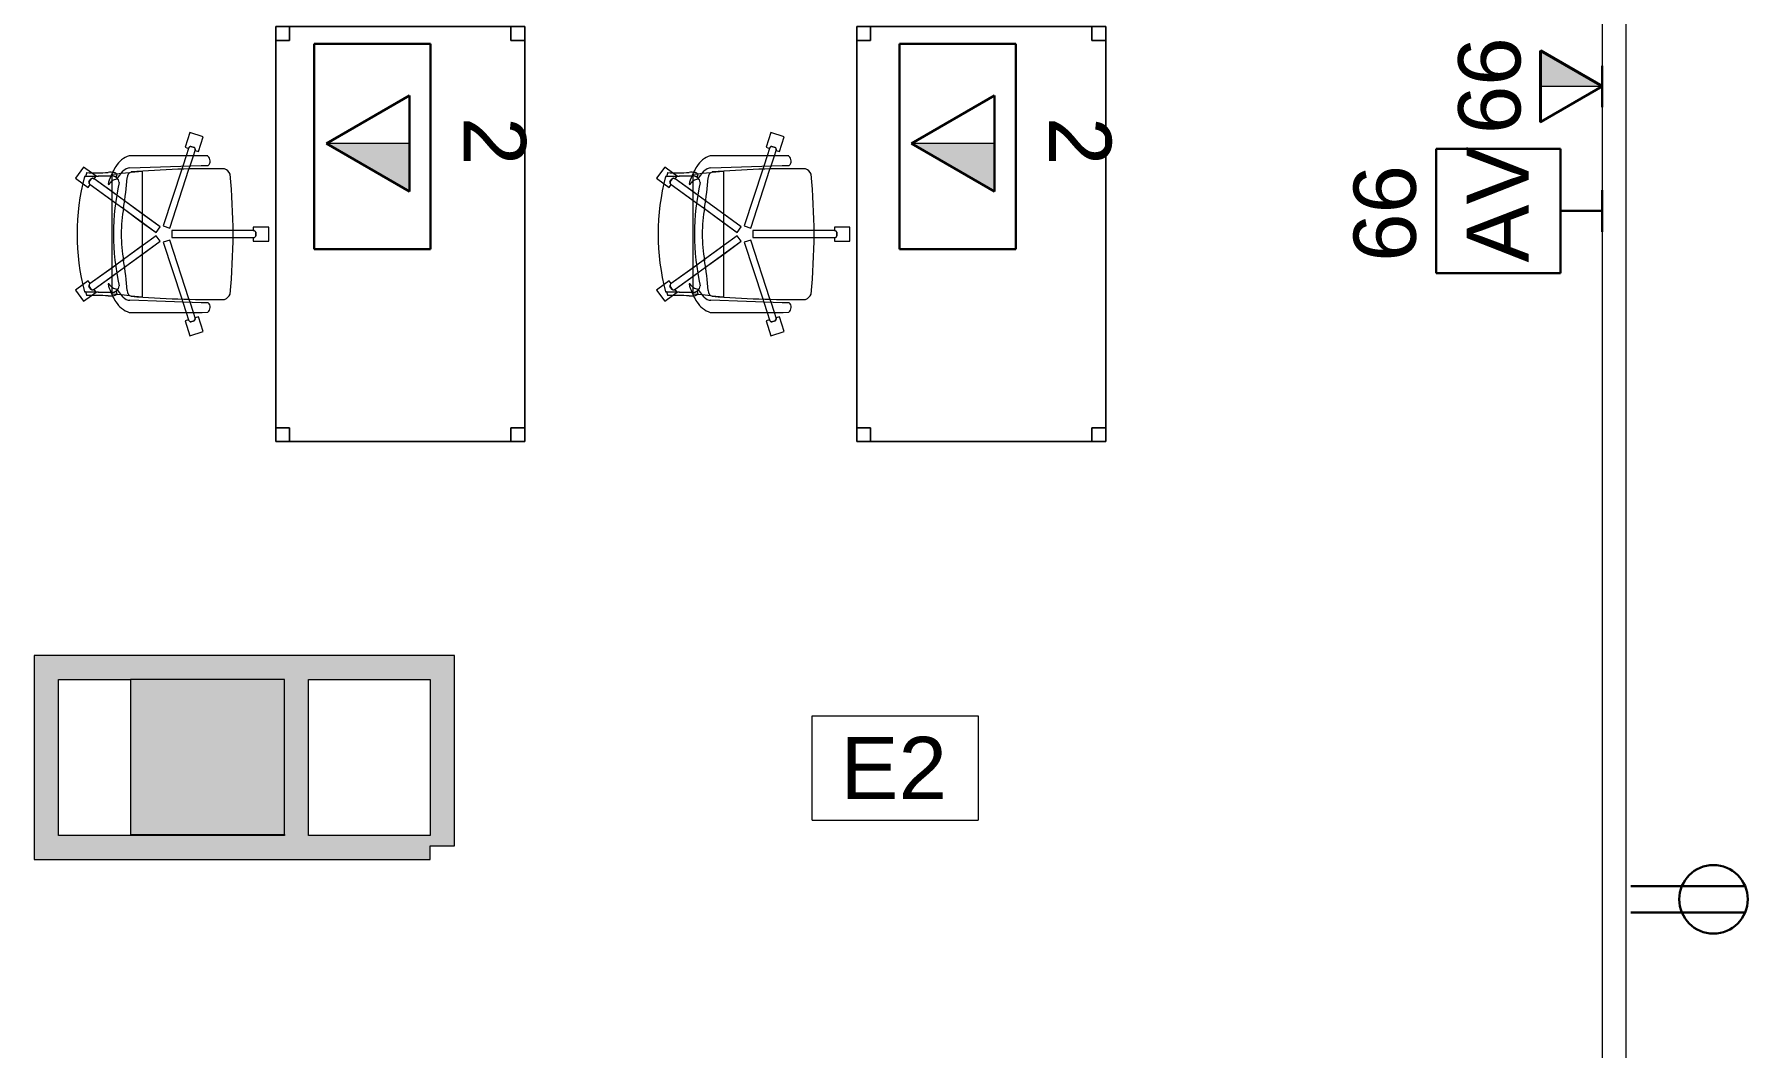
# Model space of a CAD drawing. Header units: inches. Extents: x 385 to 2249, y -1781 to -36.
# Drawn here: x 645.6 to 893.3, y -858.9 to -712.4 of the extents above; entities that cross this region are included whole.
import ezdxf

# ---------------------------------------------------------------- set-up
doc = ezdxf.new("R2010")
doc.units = ezdxf.units.IN
doc.header["$MEASUREMENT"] = 0
for name, color, linetype, lineweight in [('A-ANNO-KEYN', 231, 'Continuous', 9), ('A-ANNO-NOTE', 131, 'Continuous', 30), ('A-WALL', 113, 'Continuous', 13), ('A-WALL-PATT', 111, 'Continuous', 13), ('I-FURN', 30, 'Continuous', 9), ('I-WALL', 2, 'Continuous', 13)]:
    doc.layers.add(name, color=color, linetype=linetype, lineweight=lineweight)
doc.styles.add('Arial', font='arial.ttf', dxfattribs={"height": 9})
doc.styles.add('Swis721 Lt BT', font='swissl.ttf', dxfattribs={"height": 9})

# ---------------------------------------------------------------- blocks, each defined once
blk = doc.blocks.new('F-Haworth_Chair_X99-Seminar - X99 Advanced Seminar Chair-V41-Level 5 POWER _ SIGNAL')
at = {"layer": 'I-FURN'}
for p, q in [((-8.08, 12.82), (-9.7, 11.65)), ((-8.08, 12.82), (-9.7, 11.65)), ((-7.29, 11.74), (-8.08, 12.82)), ((-7.29, 11.74), (-8.08, 12.82)), ((8.08, 12.82), (7.29, 11.74)), ((8.08, 12.82), (7.29, 11.74)), ((9.7, 11.65), (8.08, 12.82)), ((9.7, 11.65), (8.08, 12.82)), ((-9.7, 11.65), (-8.88, 10.52)), ((-9.7, 11.65), (-8.88, 10.52)), ((-8.88, 10.52), (-8.38, 9.83)), ((-8.88, 10.52), (-8.38, 9.83)), ((-8.34, 11.52), (-8.42, 7.57)), ((-8.42, 7.57), (-8.34, 11.37)), ((-8.38, 9.83), (-7.99, 10.11)), ((-8.38, 9.83), (-7.99, 10.11)), ((-8, 10.58), (-7.59, 10.88)), ((-8, 10.58), (-7.59, 10.88)), ((-7.59, 10.87), (-7.99, 10.57)), ((-7.59, 10.87), (-7.99, 10.57)), ((-7.97, 10.12), (-6.14, 7.6)), ((-7.97, 10.12), (-5.57, 6.82)), ((-6.76, 11), (-7.29, 11.74)), ((-6.76, 11), (-7.29, 11.74)), ((-4.9, 7.6), (-7.16, 10.71)), ((-4.47, 7.01), (-7.16, 10.71)), ((-7.15, 10.72), (-6.76, 11)), ((-7.15, 10.72), (-6.76, 11)), ((7.16, 10.71), (4.47, 7.01)), ((7.16, 10.71), (4.9, 7.6)), ((5.57, 6.82), (7.97, 10.12)), ((6.14, 7.6), (7.97, 10.12)), ((7.29, 11.74), (6.76, 11)), ((7.29, 11.74), (6.76, 11)), ((6.76, 11), (7.15, 10.72)), ((6.76, 11), (7.15, 10.72)), ((7.59, 10.88), (8, 10.58)), ((7.59, 10.88), (8, 10.58)), ((7.99, 10.57), (7.59, 10.87)), ((7.99, 10.57), (7.59, 10.87)), ((7.99, 10.11), (8.38, 9.83)), ((7.99, 10.11), (8.38, 9.83)), ((8.42, 7.57), (8.34, 11.52)), ((8.34, 11.37), (8.42, 7.57)), ((8.38, 9.83), (8.88, 10.52)), ((8.38, 9.83), (8.88, 10.52)), ((8.88, 10.52), (9.7, 11.65)), ((8.88, 10.52), (9.7, 11.65)), ((-8.6, 7.6), (-8.62, 7.43)), ((-8.57, 7.6), (-8.6, 7.6)), ((-8.49, 7.6), (-8.56, 7.6)), ((-7.65, 7.6), (-8.4, 7.6)), ((-6.14, 7.6), (-7.65, 7.6)), ((-7.18, 7.99), (-7.21, 8.13)), ((-4.9, 7.6), (-6.14, 7.6)), ((-6.14, 7.6), (-5.57, 6.82)), ((4.9, 7.6), (-4.9, 7.6)), ((-4.47, 7.01), (-4.9, 7.6)), ((4.9, 7.6), (4.47, 7.01)), ((6.14, 7.6), (4.9, 7.6)), ((5.57, 6.82), (6.14, 7.6)), ((7.65, 7.6), (6.14, 7.6)), ((7.21, 8.13), (7.18, 7.99)), ((8.4, 7.6), (7.65, 7.6)), ((8.56, 7.6), (8.49, 7.6)), ((8.62, 7.43), (8.6, 7.6)), ((-11.32, 5.06), (-11.32, -5.48)), ((-9.92, -5.36), (-9.57, 4.97)), ((-9.13, 5.92), (-8.07, 6.77)), ((-8.88, 4.99), (-8.89, 4.91)), ((-8.75, 6.22), (-8.88, 4.99)), ((-8.68, 6.87), (-8.75, 6.22)), ((-8.62, 7.42), (-8.68, 6.87)), ((-8.61, 6.81), (-8.23, 6.95)), ((-8.03, 6.81), (-7.95, 6.87)), ((-5.57, 6.82), (-4.79, 5.75)), ((-5.57, 6.82), (-4.79, 5.75)), ((-4.79, 5.75), (-2.89, 3.12)), ((-4.79, 5.75), (-1.04, 0.58)), ((-3.68, 5.91), (-4.47, 7.01)), ((-3.68, 5.91), (-4.47, 7.01)), ((-1.65, 3.12), (-3.68, 5.91)), ((-1.6, 3.06), (-3.68, 5.91)), ((3.68, 5.91), (0.23, 1.17)), ((1.04, 0.58), (4.79, 5.75)), ((3.68, 5.91), (1.65, 3.12)), ((2.89, 3.12), (4.79, 5.75)), ((4.47, 7.01), (3.68, 5.91)), ((4.47, 7.01), (3.68, 5.91)), ((4.79, 5.75), (5.57, 6.82)), ((4.79, 5.75), (5.57, 6.82)), ((7.95, 6.87), (8.03, 6.81)), ((8.07, 6.77), (9.13, 5.92)), ((8.23, 6.95), (8.61, 6.81)), ((8.68, 6.87), (8.62, 7.42)), ((8.75, 6.22), (8.68, 6.87)), ((8.88, 4.99), (8.75, 6.22)), ((8.89, 4.91), (8.88, 4.99)), ((9.57, 4.97), (9.92, -5.36)), ((11.32, -5.48), (11.32, 5.06)), ((-8.9, 4.8), (-9.07, 3.2)), ((-9.07, 3.2), (-9.07, 3.12)), ((-9.07, 3.12), (-2.89, 3.12)), ((-2.89, 3.12), (-1.65, 3.12)), ((-2.89, 3.12), (-1.04, 0.58)), ((-1.65, 3.12), (-1.6, 3.12)), ((-1.6, 3.06), (-1.65, 3.12)), ((-1.6, 3.12), (1.65, 3.12)), ((-0.23, 1.17), (-1.6, 3.05)), ((-0.23, 1.17), (-1.6, 3.05)), ((1.65, 3.12), (0.23, 1.17)), ((1.04, 0.58), (2.89, 3.12)), ((1.65, 3.12), (2.89, 3.12)), ((2.89, 3.12), (9.07, 3.12)), ((9.07, 3.2), (8.9, 4.8)), ((9.07, 3.12), (9.07, 3.2)), ((-1.18, 0.14), (-9.37, -2.52)), ((-1.18, 0.14), (-9.37, -2.52)), ((-0.87, -0.81), (-1.18, 0.14)), ((-0.87, -0.81), (-1.18, 0.14)), ((-1.04, 0.58), (-0.23, 1.17)), ((-1.04, 0.58), (-0.23, 1.17)), ((0.23, 1.17), (1.04, 0.58)), ((0.23, 1.17), (1.04, 0.58)), ((1.18, 0.14), (0.87, -0.81)), ((1.18, 0.14), (0.87, -0.81)), ((9.37, -2.52), (1.18, 0.14)), ((9.37, -2.52), (1.18, 0.14)), ((-9.38, -3.57), (-0.87, -0.81)), ((-9.38, -3.57), (-0.87, -0.81)), ((-0.5, -1.08), (-0.5, -9.91)), ((0.5, -1.08), (-0.5, -1.08)), ((-0.5, -1.08), (-0.5, -9.91)), ((0.5, -1.08), (-0.5, -1.08)), ((0.5, -9.91), (0.5, -1.08)), ((0.5, -9.91), (0.5, -1.08)), ((0.87, -0.81), (9.38, -3.57)), ((0.87, -0.81), (9.38, -3.57)), ((-12.55, -3.03), (-14.69, -3.72)), ((-12.55, -3.03), (-14.69, -3.72)), ((-14.69, -3.72), (-14.08, -5.62)), ((-14.69, -3.72), (-14.08, -5.62)), ((-14.08, -5.62), (-11.94, -4.93)), ((-14.08, -5.62), (-11.94, -4.93)), ((-12.53, -4.34), (-12.69, -3.85)), ((-12.53, -4.34), (-12.69, -3.85)), ((-12.68, -3.86), (-12.52, -4.33)), ((-12.68, -3.86), (-12.52, -4.33)), ((-12.4, -3.49), (-12.55, -3.03)), ((-12.4, -3.49), (-12.55, -3.03)), ((-11.32, -3.15), (-12.4, -3.5)), ((-11.32, -3.15), (-12.4, -3.5)), ((-12.09, -4.45), (-11.32, -4.21)), ((-12.09, -4.45), (-11.32, -4.21)), ((-11.94, -4.93), (-12.09, -4.47)), ((-11.94, -4.93), (-12.09, -4.47)), ((-9.83, -2.67), (-11.32, -3.15)), ((-9.83, -2.67), (-11.32, -3.15)), ((-11.32, -4.21), (-9.86, -3.73)), ((-11.32, -4.21), (-9.86, -3.73)), ((-9.86, -3.73), (-9.38, -3.57)), ((-9.86, -3.73), (-9.38, -3.57)), ((-9.37, -2.52), (-9.83, -2.67)), ((-9.37, -2.52), (-9.83, -2.67)), ((9.83, -2.67), (9.37, -2.52)), ((9.83, -2.67), (9.37, -2.52)), ((9.38, -3.57), (9.86, -3.73)), ((9.38, -3.57), (9.86, -3.73)), ((11.32, -3.15), (9.83, -2.67)), ((11.32, -3.15), (9.83, -2.67)), ((9.86, -3.73), (11.32, -4.21)), ((9.86, -3.73), (11.32, -4.21)), ((12.4, -3.5), (11.32, -3.15)), ((12.4, -3.5), (11.32, -3.15)), ((11.32, -4.21), (12.09, -4.45)), ((11.32, -4.21), (12.09, -4.45)), ((12.09, -4.47), (11.94, -4.93)), ((12.09, -4.47), (11.94, -4.93)), ((11.94, -4.93), (14.08, -5.62)), ((11.94, -4.93), (14.08, -5.62)), ((12.55, -3.03), (12.4, -3.49)), ((12.55, -3.03), (12.4, -3.49)), ((12.52, -4.33), (12.68, -3.86)), ((12.52, -4.33), (12.68, -3.86)), ((12.69, -3.85), (12.53, -4.34)), ((12.69, -3.85), (12.53, -4.34)), ((14.69, -3.72), (12.55, -3.03)), ((14.69, -3.72), (12.55, -3.03)), ((14.08, -5.62), (14.69, -3.72)), ((14.08, -5.62), (14.69, -3.72)), ((-11.32, -5.48), (-11.3, -6.32)), ((-9.92, -6.36), (-9.92, -5.36)), ((9.92, -5.36), (9.92, -6.36)), ((11.3, -6.32), (11.32, -5.48)), ((-0.5, -9.91), (-0.5, -12.88)), ((-0.5, -9.91), (-0.5, -12.88)), ((0.5, -12.88), (0.5, -9.91)), ((0.5, -12.88), (0.5, -9.91)), ((-0.52, -12.88), (-1, -12.88)), ((-1, -12.88), (-1, -15.13)), ((-0.52, -12.88), (-1, -12.88)), ((-1, -12.88), (-1, -15.13)), ((0.26, -13.26), (-0.26, -13.26)), ((0.26, -13.26), (-0.26, -13.26)), ((-0.25, -13.25), (0.25, -13.25)), ((-0.25, -13.25), (0.25, -13.25)), ((1, -12.88), (0.52, -12.88)), ((1, -12.88), (0.52, -12.88)), ((1, -15.13), (1, -12.88)), ((1, -15.13), (1, -12.88)), ((-1, -15.13), (1, -15.13)), ((-1, -15.13), (1, -15.13))]:
    blk.add_line(p, q, dxfattribs=at)
for centre, radius, start, end in [((0, -20.29), 32.89, 75.3075, 104.696), ((-36.06, 10.03), 27.2, 355.9857, 2.5118), ((0, -20.73), 33.17, 104.5766, 105.5522), ((-7.66, 10.36), 0.407, 147.1651, 216.8349), ((-7.66, 10.36), 0.407, 147.1651, 216.8349), ((-7.64, 10.36), 0.406, 148.6199, 216), ((-7.64, 10.36), 0.406, 162.0959, 175.5719), ((-7.64, 10.36), 0.406, 175.5719, 189.0479), ((-7.64, 10.36), 0.406, 189.0479, 202.524), ((-7.64, 10.36), 0.406, 148.6199, 162.0959), ((-7.64, 10.36), 0.406, 202.524, 216), ((-7.48, 10.49), 0.407, 35.1651, 104.8349), ((-7.48, 10.49), 0.407, 35.1651, 104.8349), ((-7.49, 10.47), 0.406, 89.9041, 103.3801), ((-7.49, 10.47), 0.406, 36, 103.3801), ((-7.49, 10.47), 0.406, 36, 89.9041), ((7.48, 10.49), 0.407, 75.1651, 144.8349), ((7.48, 10.49), 0.407, 116.967, 144.8349), ((7.49, 10.47), 0.406, 76.6199, 144), ((7.49, 10.47), 0.406, 117.0479, 144), ((7.48, 10.49), 0.407, 103.033, 116.967), ((7.49, 10.47), 0.406, 76.6199, 117.0479), ((7.48, 10.49), 0.407, 89.0991, 103.033), ((7.48, 10.49), 0.407, 75.1651, 89.0991), ((7.64, 10.36), 0.406, 324, 350.9521), ((7.64, 10.36), 0.406, 324, 337.476), ((7.66, 10.36), 0.407, 323.1651, 32.8349), ((7.64, 10.36), 0.406, 17.9041, 31.3801), ((7.64, 10.36), 0.406, 17.9041, 31.3801), ((7.66, 10.36), 0.407, 323.1651, 337.0991), ((7.66, 10.36), 0.407, 4.967, 32.8349), ((7.64, 10.36), 0.406, 337.476, 17.9041), ((7.64, 10.36), 0.406, 4.4281, 17.9041), ((7.64, 10.36), 0.406, 350.9521, 4.4281), ((7.66, 10.36), 0.407, 337.0991, 351.033), ((7.66, 10.36), 0.407, 351.033, 4.967), ((0, -20.73), 33.17, 74.4478, 75.4234), ((36.06, 10.03), 27.2, 177.4882, 184.0143), ((-4.71, -1.15), 9.61, 116.0036, 121.9522), ((-5.2, 7.86), 3.74, 175.9857, 189.9064), ((-4.71, -1.15), 9.61, 113.5094, 116.0036), ((-4.71, -1.15), 9.61, 112.927, 113.3607), ((-4.71, -1.15), 9.61, 105.0666, 112.7369), ((-7.37, 7.55), 1.05, 178.8214, 214.7998), ((-7.37, 7.55), 1.05, 178.8214, 264.0446), ((-6.55, 6.76), 1.38, 147.5752, 174.9122), ((-6.55, 6.76), 1.38, 131.5158, 145.9813), ((-6.55, 6.76), 1.38, 117.0503, 131.5158), ((6.55, 6.76), 1.38, 48.4842, 62.9497), ((4.71, -1.15), 9.61, 67.2631, 74.9334), ((6.55, 6.76), 1.38, 34.0187, 48.4842), ((7.37, 7.55), 1.05, 275.9554, 1.1786), ((6.55, 6.76), 1.38, 19.5533, 32.4248), ((7.37, 7.55), 1.05, 325.2002, 1.1786), ((4.71, -1.15), 9.61, 66.6393, 67.073), ((4.71, -1.15), 9.61, 63.9964, 66.4906), ((5.2, 7.86), 3.74, 350.0936, 4.0143), ((4.71, -1.15), 9.61, 58.0478, 63.9964), ((-7.87, 3.92), 3.63, 121.9522, 161.8211), ((-8.18, 4.9), 1.39, 132.8922, 177.1987), ((-8.24, 4.59), 0.763, 84.2338, 165.7662), ((-8.28, 7.33), 0.613, 189.9064, 237.4573), ((-11.32, 48.08), 42.84, 274.2301, 280.0233), ((0, -26.49), 33.83, 77.2285, 102.7715), ((0, -15.97), 22.19, 79.9767, 100.0233), ((11.32, 48.08), 42.84, 259.9767, 265.7699), ((6.55, 6.76), 1.38, 5.0878, 19.5533), ((8.24, 4.59), 0.763, 14.2338, 95.7662), ((8.28, 7.33), 0.613, 302.5427, 350.0936), ((8.18, 4.9), 1.39, 2.8013, 47.1078), ((7.87, 3.92), 3.63, 18.1789, 58.0478), ((144.06, -7.32), 153.52, 175.4787, 180.5251), ((-144.06, -7.32), 153.52, 359.4749, 4.5213), ((-12.28, -3.88), 0.407, 107.1651, 176.8349), ((-12.28, -3.88), 0.407, 107.1651, 176.8349), ((-12.27, -3.89), 0.406, 108, 175.3801), ((-12.27, -3.89), 0.406, 161.9041, 175.3801), ((-12.27, -3.89), 0.406, 121.476, 161.9041), ((-12.22, -4.09), 0.407, 219.1651, 288.8349), ((-12.22, -4.09), 0.407, 219.1651, 288.8349), ((-12.22, -4.07), 0.406, 220.6199, 274.524), ((-12.22, -4.07), 0.406, 220.6199, 288), ((-12.27, -3.89), 0.406, 108, 121.476), ((-12.22, -4.07), 0.406, 274.524, 288), ((12.22, -4.07), 0.406, 252, 319.3801), ((12.22, -4.09), 0.407, 251.1651, 320.8349), ((12.22, -4.07), 0.406, 252, 265.476), ((12.22, -4.09), 0.407, 251.1651, 265.0991), ((12.22, -4.07), 0.406, 265.476, 305.9041), ((12.22, -4.09), 0.407, 265.0991, 279.033), ((12.22, -4.09), 0.407, 279.033, 292.967), ((12.22, -4.09), 0.407, 292.967, 306.9009), ((12.28, -3.88), 0.407, 3.1651, 72.8349), ((12.28, -3.88), 0.407, 3.1651, 72.8349), ((12.27, -3.89), 0.406, 45.0479, 72), ((12.27, -3.89), 0.406, 4.6199, 72), ((12.22, -4.07), 0.406, 305.9041, 319.3801), ((12.22, -4.09), 0.407, 306.9009, 320.8349), ((12.27, -3.89), 0.406, 4.6199, 45.0479), ((-10.58, -5.68), 0.956, 221.8901, 314.1099), ((10.58, -5.68), 0.956, 225.8901, 318.1099), ((-8.21, -8.28), 1.31, 200.0433, 249.9567), ((0, 75.01), 84.96, 264.1475, 275.8525), ((8.21, -8.28), 1.31, 290.0433, 339.9567), ((-0.11, -12.88), 0.407, 179.1651, 234.9009), ((-0.11, -12.88), 0.407, 179.1651, 248.8349), ((-0.09, -12.88), 0.406, 180, 193.476), ((-0.09, -12.88), 0.406, 180, 247.3801), ((-0.09, -12.88), 0.406, 193.476, 233.9041), ((-0.11, -12.88), 0.407, 234.9009, 248.8349), ((-0.09, -12.88), 0.406, 233.9041, 247.3801), ((0.09, -12.88), 0.406, 292.6199, 360), ((0.09, -12.88), 0.406, 292.6199, 306.0959), ((0.11, -12.88), 0.407, 291.1651, 0.8349), ((0.11, -12.88), 0.407, 291.1651, 305.0991), ((0.09, -12.88), 0.406, 306.0959, 346.524), ((0.11, -12.88), 0.407, 305.0991, 0.8349), ((0.09, -12.88), 0.406, 346.524, 360)]:
    blk.add_arc(centre, radius, start, end, dxfattribs=at)
blk = doc.blocks.new('Rectangular Table - Rectangular Table-5809079-Level 5 POWER _ SIGNAL')
at = {"layer": 'I-FURN'}
for p, q in [((-28, 18), (-30, 18)), ((-30, 18), (-30, 16)), ((-30, 16), (-30, 18)), ((-30, 18), (-28, 18)), ((30, 18), (-30, 18)), ((-30, 18), (-30, -18)), ((-30, -18), (-30, 18)), ((-30, 18), (30, 18)), ((-28, 16), (-28, 18)), ((-28, 18), (-28, 16)), ((28, 18), (28, 16)), ((30, 18), (28, 18)), ((28, 18), (30, 18)), ((28, 16), (28, 18)), ((30, 16), (30, 18)), ((30, 18), (30, 16)), ((30, -18), (30, 18)), ((30, 18), (30, -18)), ((-30, 16), (-28, 16)), ((-28, 16), (-30, 16)), ((28, 16), (30, 16)), ((30, 16), (28, 16)), ((-28, -16), (-30, -16)), ((-30, -16), (-30, -18)), ((-30, -18), (-30, -16)), ((-30, -16), (-28, -16)), ((-28, -18), (-28, -16)), ((-28, -16), (-28, -18)), ((30, -16), (28, -16)), ((28, -16), (28, -18)), ((28, -18), (28, -16)), ((28, -16), (30, -16)), ((30, -18), (30, -16)), ((30, -16), (30, -18)), ((-30, -18), (-28, -18)), ((-28, -18), (-30, -18)), ((-30, -18), (30, -18)), ((30, -18), (-30, -18)), ((28, -18), (30, -18)), ((30, -18), (28, -18))]:
    blk.add_line(p, q, dxfattribs=at)
blk = doc.blocks.new('F-Haworth_Chair_X99-Seminar - X99 Advanced Seminar Chair-V49-Level 5 POWER _ SIGNAL')
at = {"layer": 'I-FURN'}
for p, q in [((-8.08, 12.82), (-9.7, 11.65)), ((-8.08, 12.82), (-9.7, 11.65)), ((-7.29, 11.74), (-8.08, 12.82)), ((-7.29, 11.74), (-8.08, 12.82)), ((8.08, 12.82), (7.29, 11.74)), ((8.08, 12.82), (7.29, 11.74)), ((9.7, 11.65), (8.08, 12.82)), ((9.7, 11.65), (8.08, 12.82)), ((-9.7, 11.65), (-8.88, 10.52)), ((-9.7, 11.65), (-8.88, 10.52)), ((-8.88, 10.52), (-8.38, 9.83)), ((-8.88, 10.52), (-8.38, 9.83)), ((-8.34, 11.52), (-8.42, 7.57)), ((-8.42, 7.57), (-8.34, 11.37)), ((-8.38, 9.83), (-7.99, 10.11)), ((-8.38, 9.83), (-7.99, 10.11)), ((-8, 10.58), (-7.59, 10.88)), ((-8, 10.58), (-7.59, 10.88)), ((-7.59, 10.87), (-7.99, 10.57)), ((-7.59, 10.87), (-7.99, 10.57)), ((-7.97, 10.12), (-6.14, 7.6)), ((-7.97, 10.12), (-5.57, 6.82)), ((-6.76, 11), (-7.29, 11.74)), ((-6.76, 11), (-7.29, 11.74)), ((-4.9, 7.6), (-7.16, 10.71)), ((-4.47, 7.01), (-7.16, 10.71)), ((-7.15, 10.72), (-6.76, 11)), ((-7.15, 10.72), (-6.76, 11)), ((7.16, 10.71), (4.47, 7.01)), ((7.16, 10.71), (4.9, 7.6)), ((5.57, 6.82), (7.97, 10.12)), ((6.14, 7.6), (7.97, 10.12)), ((7.29, 11.74), (6.76, 11)), ((7.29, 11.74), (6.76, 11)), ((6.76, 11), (7.15, 10.72)), ((6.76, 11), (7.15, 10.72)), ((7.59, 10.88), (8, 10.58)), ((7.59, 10.88), (8, 10.58)), ((7.99, 10.57), (7.59, 10.87)), ((7.99, 10.57), (7.59, 10.87)), ((7.99, 10.11), (8.38, 9.83)), ((7.99, 10.11), (8.38, 9.83)), ((8.42, 7.57), (8.34, 11.52)), ((8.34, 11.37), (8.42, 7.57)), ((8.38, 9.83), (8.68, 10.25)), ((8.38, 9.83), (8.68, 10.25)), ((8.69, 10.26), (8.88, 10.52)), ((8.69, 10.26), (8.88, 10.52)), ((8.88, 10.52), (9.7, 11.65)), ((8.88, 10.52), (9.7, 11.65)), ((-8.6, 7.6), (-8.62, 7.43)), ((-8.57, 7.6), (-8.6, 7.6)), ((-8.49, 7.6), (-8.56, 7.6)), ((-7.65, 7.6), (-8.4, 7.6)), ((-6.14, 7.6), (-7.65, 7.6)), ((-7.18, 7.99), (-7.21, 8.13)), ((-4.9, 7.6), (-6.14, 7.6)), ((-6.14, 7.6), (-5.57, 6.82)), ((4.9, 7.6), (-4.9, 7.6)), ((-4.47, 7.01), (-4.9, 7.6)), ((4.9, 7.6), (4.47, 7.01)), ((6.14, 7.6), (4.9, 7.6)), ((5.57, 6.82), (6.14, 7.6)), ((7.65, 7.6), (6.14, 7.6)), ((7.21, 8.13), (7.18, 7.99)), ((8.4, 7.6), (7.65, 7.6)), ((8.56, 7.6), (8.49, 7.6)), ((8.62, 7.43), (8.6, 7.6)), ((-11.32, 5.06), (-11.32, -5.48)), ((-9.92, -5.36), (-9.57, 4.97)), ((-9.13, 5.92), (-8.07, 6.77)), ((-8.88, 4.99), (-8.89, 4.91)), ((-8.75, 6.22), (-8.88, 4.99)), ((-8.68, 6.87), (-8.75, 6.22)), ((-8.62, 7.42), (-8.68, 6.87)), ((-8.61, 6.81), (-8.23, 6.95)), ((-8.03, 6.81), (-7.95, 6.87)), ((-5.57, 6.82), (-4.79, 5.75)), ((-5.57, 6.82), (-4.79, 5.75)), ((-4.79, 5.75), (-2.89, 3.12)), ((-4.79, 5.75), (-1.04, 0.58)), ((-3.68, 5.91), (-4.47, 7.01)), ((-3.68, 5.91), (-4.47, 7.01)), ((-1.65, 3.12), (-3.68, 5.91)), ((-1.6, 3.06), (-3.68, 5.91)), ((3.68, 5.91), (0.23, 1.17)), ((1.04, 0.58), (4.79, 5.75)), ((3.68, 5.91), (1.65, 3.12)), ((2.89, 3.12), (4.79, 5.75)), ((4.47, 7.01), (3.68, 5.91)), ((4.47, 7.01), (3.68, 5.91)), ((4.79, 5.75), (5.57, 6.82)), ((4.79, 5.75), (5.57, 6.82)), ((7.95, 6.87), (8.03, 6.81)), ((8.07, 6.77), (9.13, 5.92)), ((8.23, 6.95), (8.61, 6.81)), ((8.68, 6.87), (8.62, 7.42)), ((8.75, 6.22), (8.68, 6.87)), ((8.88, 4.99), (8.75, 6.22)), ((8.89, 4.91), (8.88, 4.99)), ((9.57, 4.97), (9.92, -5.36)), ((11.32, -5.48), (11.32, 5.06)), ((-8.9, 4.8), (-9.07, 3.2)), ((-9.07, 3.2), (-9.07, 3.12)), ((-9.07, 3.12), (-2.89, 3.12)), ((-2.89, 3.12), (-1.65, 3.12)), ((-2.89, 3.12), (-1.04, 0.58)), ((-1.65, 3.12), (-1.6, 3.12)), ((-1.6, 3.06), (-1.65, 3.12)), ((-1.6, 3.12), (1.65, 3.12)), ((-0.23, 1.17), (-1.6, 3.05)), ((-0.23, 1.17), (-1.6, 3.05)), ((1.65, 3.12), (0.23, 1.17)), ((1.04, 0.58), (2.89, 3.12)), ((1.65, 3.12), (2.89, 3.12)), ((2.89, 3.12), (9.07, 3.12)), ((9.07, 3.2), (8.9, 4.8)), ((9.07, 3.12), (9.07, 3.2)), ((-1.18, 0.14), (-9.37, -2.52)), ((-1.18, 0.14), (-9.37, -2.52)), ((-0.87, -0.81), (-1.18, 0.14)), ((-0.87, -0.81), (-1.18, 0.14)), ((-1.04, 0.58), (-0.23, 1.17)), ((-1.04, 0.58), (-0.23, 1.17)), ((0.23, 1.17), (1.04, 0.58)), ((0.23, 1.17), (1.04, 0.58)), ((1.18, 0.14), (0.87, -0.81)), ((1.18, 0.14), (0.87, -0.81)), ((9.37, -2.52), (1.18, 0.14)), ((9.37, -2.52), (1.18, 0.14)), ((-9.38, -3.57), (-0.87, -0.81)), ((-9.38, -3.57), (-0.87, -0.81)), ((-0.5, -1.08), (-0.5, -9.91)), ((0.5, -1.08), (-0.5, -1.08)), ((-0.5, -1.08), (-0.5, -9.91)), ((0.5, -1.08), (-0.5, -1.08)), ((0.5, -9.91), (0.5, -1.08)), ((0.5, -9.91), (0.5, -1.08)), ((0.87, -0.81), (9.38, -3.57)), ((0.87, -0.81), (9.38, -3.57)), ((-12.55, -3.03), (-14.69, -3.72)), ((-12.55, -3.03), (-14.69, -3.72)), ((-14.69, -3.72), (-14.08, -5.62)), ((-14.69, -3.72), (-14.08, -5.62)), ((-14.08, -5.62), (-11.94, -4.93)), ((-14.08, -5.62), (-11.94, -4.93)), ((-12.53, -4.34), (-12.69, -3.85)), ((-12.53, -4.34), (-12.69, -3.85)), ((-12.68, -3.86), (-12.52, -4.33)), ((-12.68, -3.86), (-12.52, -4.33)), ((-12.4, -3.49), (-12.55, -3.03)), ((-12.4, -3.49), (-12.55, -3.03)), ((-11.32, -3.15), (-12.4, -3.5)), ((-11.32, -3.15), (-12.4, -3.5)), ((-12.09, -4.45), (-11.32, -4.21)), ((-12.09, -4.45), (-11.32, -4.21)), ((-11.94, -4.93), (-12.09, -4.47)), ((-11.94, -4.93), (-12.09, -4.47)), ((-9.83, -2.67), (-11.32, -3.15)), ((-9.83, -2.67), (-11.32, -3.15)), ((-11.32, -4.21), (-9.86, -3.73)), ((-11.32, -4.21), (-9.86, -3.73)), ((-9.86, -3.73), (-9.38, -3.57)), ((-9.86, -3.73), (-9.38, -3.57)), ((-9.37, -2.52), (-9.83, -2.67)), ((-9.37, -2.52), (-9.83, -2.67)), ((9.83, -2.67), (9.37, -2.52)), ((9.83, -2.67), (9.37, -2.52)), ((9.38, -3.57), (9.86, -3.73)), ((9.38, -3.57), (9.86, -3.73)), ((11.32, -3.15), (9.83, -2.67)), ((11.32, -3.15), (9.83, -2.67)), ((9.86, -3.73), (11.32, -4.21)), ((9.86, -3.73), (11.32, -4.21)), ((12.4, -3.5), (11.32, -3.15)), ((12.4, -3.5), (11.32, -3.15)), ((11.32, -4.21), (12.09, -4.45)), ((11.32, -4.21), (12.09, -4.45)), ((12.09, -4.47), (11.94, -4.93)), ((12.09, -4.47), (11.94, -4.93)), ((11.94, -4.93), (14.08, -5.62)), ((11.94, -4.93), (14.08, -5.62)), ((12.55, -3.03), (12.4, -3.49)), ((12.55, -3.03), (12.4, -3.49)), ((12.52, -4.33), (12.68, -3.86)), ((12.52, -4.33), (12.68, -3.86)), ((12.69, -3.85), (12.53, -4.34)), ((12.69, -3.85), (12.53, -4.34)), ((14.69, -3.72), (12.55, -3.03)), ((14.69, -3.72), (12.55, -3.03)), ((14.08, -5.62), (14.69, -3.72)), ((14.08, -5.62), (14.69, -3.72)), ((-11.32, -5.48), (-11.3, -6.32)), ((-9.92, -6.36), (-9.92, -5.36)), ((9.92, -5.36), (9.92, -6.36)), ((11.3, -6.32), (11.32, -5.48)), ((-0.5, -9.91), (-0.5, -12.88)), ((-0.5, -9.91), (-0.5, -12.88)), ((0.5, -12.88), (0.5, -9.91)), ((0.5, -12.88), (0.5, -9.91)), ((-0.52, -12.88), (-1, -12.88)), ((-1, -12.88), (-1, -15.13)), ((-0.52, -12.88), (-1, -12.88)), ((-1, -12.88), (-1, -15.13)), ((0.26, -13.26), (-0.26, -13.26)), ((0.26, -13.26), (-0.26, -13.26)), ((-0.25, -13.25), (0.25, -13.25)), ((-0.25, -13.25), (0.25, -13.25)), ((1, -12.88), (0.52, -12.88)), ((1, -12.88), (0.52, -12.88)), ((1, -15.13), (1, -12.88)), ((1, -15.13), (1, -12.88)), ((-1, -15.13), (1, -15.13)), ((-1, -15.13), (1, -15.13))]:
    blk.add_line(p, q, dxfattribs=at)
for centre, radius, start, end in [((0, -20.29), 32.89, 75.3075, 104.696), ((-36.06, 10.03), 27.2, 355.9857, 2.5118), ((0, -20.73), 33.17, 104.5766, 105.5522), ((-7.66, 10.36), 0.407, 147.1651, 216.8349), ((-7.66, 10.36), 0.407, 161.0991, 175.033), ((-7.66, 10.36), 0.407, 175.033, 188.967), ((-7.66, 10.36), 0.407, 188.967, 202.9009), ((-7.66, 10.36), 0.407, 147.1651, 161.0991), ((-7.64, 10.36), 0.406, 148.6199, 202.524), ((-7.64, 10.36), 0.406, 148.6199, 216), ((-7.66, 10.36), 0.407, 202.9009, 216.8349), ((-7.64, 10.36), 0.406, 202.524, 216), ((-7.48, 10.49), 0.407, 35.1651, 104.8349), ((-7.48, 10.49), 0.407, 35.1651, 104.8349), ((-7.49, 10.47), 0.406, 36, 103.3801), ((-7.49, 10.47), 0.406, 36, 103.3801), ((7.48, 10.49), 0.407, 75.1651, 144.8349), ((7.48, 10.49), 0.407, 116.967, 144.8349), ((7.49, 10.47), 0.406, 76.6199, 144), ((7.49, 10.47), 0.406, 117.0479, 144), ((7.48, 10.49), 0.407, 103.033, 116.967), ((7.49, 10.47), 0.406, 103.5719, 117.0479), ((7.48, 10.49), 0.407, 89.0991, 103.033), ((7.49, 10.47), 0.406, 76.6199, 103.5719), ((7.48, 10.49), 0.407, 75.1651, 89.0991), ((7.64, 10.36), 0.406, 324, 17.9041), ((7.64, 10.36), 0.406, 324, 17.9041), ((7.66, 10.36), 0.407, 323.1651, 32.8349), ((7.64, 10.36), 0.406, 17.9041, 31.3801), ((7.64, 10.36), 0.406, 17.9041, 31.3801), ((7.66, 10.36), 0.407, 323.1651, 4.967), ((7.66, 10.36), 0.407, 18.9009, 32.8349), ((7.66, 10.36), 0.407, 4.967, 18.9009), ((0, -20.73), 33.17, 74.4478, 75.4234), ((36.06, 10.03), 27.2, 177.4882, 184.0143), ((-4.71, -1.15), 9.61, 116.0036, 121.9522), ((-5.2, 7.86), 3.74, 175.9857, 189.9064), ((-4.71, -1.15), 9.61, 113.5094, 116.0036), ((-4.71, -1.15), 9.61, 112.927, 113.3607), ((-4.71, -1.15), 9.61, 105.0666, 112.7369), ((-7.37, 7.55), 1.05, 178.8214, 214.7998), ((-7.37, 7.55), 1.05, 178.8214, 264.0446), ((-6.55, 6.76), 1.38, 147.5752, 174.9122), ((-6.55, 6.76), 1.38, 131.5158, 145.9813), ((-6.55, 6.76), 1.38, 117.0503, 131.5158), ((6.55, 6.76), 1.38, 34.0187, 62.9497), ((4.71, -1.15), 9.61, 67.2631, 74.9334), ((7.37, 7.55), 1.05, 275.9554, 1.1786), ((6.55, 6.76), 1.38, 5.0878, 32.4248), ((7.37, 7.55), 1.05, 325.2002, 1.1786), ((4.71, -1.15), 9.61, 66.6393, 67.073), ((4.71, -1.15), 9.61, 63.9964, 66.4906), ((5.2, 7.86), 3.74, 350.0936, 4.0143), ((4.71, -1.15), 9.61, 58.0478, 63.9964), ((-7.87, 3.92), 3.63, 121.9522, 161.8211), ((-8.18, 4.9), 1.39, 132.8922, 177.1987), ((-8.24, 4.59), 0.763, 84.2338, 165.7662), ((-8.28, 7.33), 0.613, 189.9064, 237.4573), ((-11.32, 48.08), 42.84, 274.2301, 280.0233), ((0, -26.49), 33.83, 77.2285, 102.7715), ((0, -15.97), 22.19, 79.9767, 100.0233), ((11.32, 48.08), 42.84, 259.9767, 265.7699), ((8.24, 4.59), 0.763, 14.2338, 95.7662), ((8.28, 7.33), 0.613, 302.5427, 350.0936), ((8.18, 4.9), 1.39, 2.8013, 47.1078), ((7.87, 3.92), 3.63, 18.1789, 58.0478), ((144.06, -7.32), 153.52, 175.4787, 180.5251), ((-144.06, -7.32), 153.52, 359.4749, 4.5213), ((-12.28, -3.88), 0.407, 107.1651, 176.8349), ((-12.28, -3.88), 0.407, 162.9009, 176.8349), ((-12.27, -3.89), 0.406, 108, 175.3801), ((-12.27, -3.89), 0.406, 161.9041, 175.3801), ((-12.28, -3.88), 0.407, 107.1651, 162.9009), ((-12.27, -3.89), 0.406, 121.476, 161.9041), ((-12.22, -4.09), 0.407, 219.1651, 233.0991), ((-12.22, -4.09), 0.407, 219.1651, 288.8349), ((-12.22, -4.07), 0.406, 220.6199, 274.524), ((-12.22, -4.07), 0.406, 220.6199, 288), ((-12.27, -3.89), 0.406, 108, 121.476), ((-12.22, -4.09), 0.407, 233.0991, 247.033), ((-12.22, -4.09), 0.407, 247.033, 260.967), ((-12.22, -4.09), 0.407, 260.967, 274.9009), ((-12.22, -4.07), 0.406, 274.524, 288), ((-12.22, -4.09), 0.407, 274.9009, 288.8349), ((12.22, -4.07), 0.406, 252, 319.3801), ((12.22, -4.09), 0.407, 251.1651, 320.8349), ((12.22, -4.07), 0.406, 252, 265.476), ((12.22, -4.09), 0.407, 251.1651, 265.0991), ((12.22, -4.09), 0.407, 265.0991, 320.8349), ((12.22, -4.07), 0.406, 265.476, 305.9041), ((12.28, -3.88), 0.407, 58.9009, 72.8349), ((12.28, -3.88), 0.407, 3.1651, 72.8349), ((12.27, -3.89), 0.406, 45.0479, 72), ((12.27, -3.89), 0.406, 4.6199, 72), ((12.22, -4.07), 0.406, 305.9041, 319.3801), ((12.28, -3.88), 0.407, 44.967, 58.9009), ((12.27, -3.89), 0.406, 4.6199, 45.0479), ((12.28, -3.88), 0.407, 31.033, 44.967), ((12.28, -3.88), 0.407, 17.0991, 31.033), ((12.28, -3.88), 0.407, 3.1651, 17.0991), ((-10.58, -5.68), 0.956, 221.8901, 314.1099), ((10.58, -5.68), 0.956, 225.8901, 318.1099), ((-8.21, -8.28), 1.31, 200.0433, 249.9567), ((0, 75.01), 84.96, 264.1475, 275.8525), ((8.21, -8.28), 1.31, 290.0433, 339.9567), ((-0.11, -12.88), 0.407, 179.1651, 207.033), ((-0.11, -12.88), 0.407, 179.1651, 248.8349), ((-0.09, -12.88), 0.406, 180, 193.476), ((-0.09, -12.88), 0.406, 180, 247.3801), ((-0.09, -12.88), 0.406, 193.476, 233.9041), ((-0.11, -12.88), 0.407, 207.033, 220.967), ((-0.11, -12.88), 0.407, 220.967, 234.9009), ((-0.11, -12.88), 0.407, 234.9009, 248.8349), ((-0.09, -12.88), 0.406, 233.9041, 247.3801), ((0.09, -12.88), 0.406, 292.6199, 360), ((0.09, -12.88), 0.406, 292.6199, 306.0959), ((0.11, -12.88), 0.407, 291.1651, 0.8349), ((0.11, -12.88), 0.407, 291.1651, 319.033), ((0.09, -12.88), 0.406, 306.0959, 346.524), ((0.11, -12.88), 0.407, 319.033, 332.967), ((0.11, -12.88), 0.407, 332.967, 346.9009), ((0.09, -12.88), 0.406, 346.524, 360), ((0.11, -12.88), 0.407, 346.9009, 0.8349)]:
    blk.add_arc(centre, radius, start, end, dxfattribs=at)
blk = doc.blocks.new('Keynote Tag - Keynote Number - Boxed-135510-Level 5 POWER _ SIGNAL')
at = {"layer": 'A-ANNO-KEYN'}
for p, q in [((-0.125, -0.0792), (-0.125, 0.0781)), ((-0.125, 0.0781), (0.125, 0.0781)), ((0.125, 0.0781), (0.125, -0.0792)), ((-0.125, -0.0792), (0.125, -0.0792))]:
    blk.add_line(p, q, dxfattribs=at)

msp = doc.modelspace()

# ---------------------------------------------------------------- hatches: boundary and pattern name
at = {"layer": 'A-ANNO-NOTE', "lineweight": 9}
for points in [[(872.29, -719.87), (863.35, -714.71), (863.35, -719.87), (865.89, -719.87)], [(699.79, -735.08), (699.79, -728.15), (687.79, -728.15)], [(784.4, -735.08), (784.4, -728.15), (772.4, -728.15), (775.69, -730.05)]]:
    msp.add_hatch(color=256, dxfattribs=at).paths.add_polyline_path(points, flags=0)
at = {"layer": 'A-WALL'}
msp.add_hatch(color=250, dxfattribs=at).paths.add_polyline_path([(681.72, -828.06), (681.72, -805.65), (659.47, -805.65), (659.47, -828.06)], flags=0)
at = {"layer": 'A-WALL-PATT', "lineweight": 9}
for points in [[(649.06, -828.18), (649.06, -802.15), (645.56, -802.15), (645.56, -828.18)], [(649.06, -805.65), (702.81, -805.65), (702.81, -802.15), (649.06, -802.15)], [(706.31, -829.68), (706.31, -802.18), (702.81, -802.18), (702.81, -829.68)], [(681.72, -828.18), (685.22, -828.18), (685.22, -805.65), (681.72, -805.65)], [(702.81, -831.68), (702.81, -828.18), (645.56, -828.18), (645.56, -831.68), (685.49, -831.68)]]:
    msp.add_hatch(color=7, dxfattribs=at).paths.add_polyline_path(points, flags=0)

# ---------------------------------------------------------------- linework, layer by layer
at = {"layer": 'A-ANNO-NOTE'}
for p, q in [((686.03, -713.72), (702.84, -713.72)), ((686.03, -743.44), (686.03, -713.72)), ((702.84, -713.72), (702.84, -743.44)), ((770.65, -713.72), (787.46, -713.72)), ((770.65, -743.44), (770.65, -713.72)), ((787.46, -713.72), (787.46, -743.44)), ((872.22, -719.9), (863.29, -714.75)), ((863.29, -725.06), (863.29, -714.75)), ((872.29, -719.87), (863.35, -714.71)), ((863.35, -725.02), (863.35, -714.71)), ((872.22, -716.9), (872.22, -722.9)), ((872.22, -719.9), (863.29, -725.06)), ((872.29, -719.87), (863.35, -725.02)), ((687.79, -728.15), (699.79, -721.23)), ((699.79, -721.23), (699.79, -735.08)), ((772.4, -728.15), (784.4, -721.23)), ((784.4, -721.23), (784.4, -735.08)), ((699.79, -735.08), (687.79, -728.15)), ((784.4, -735.08), (772.4, -728.15)), ((866.22, -728.9), (848.22, -728.9)), ((848.22, -728.9), (848.22, -746.9)), ((866.22, -746.9), (866.22, -728.9)), ((872.22, -734.9), (872.22, -740.9)), ((872.22, -737.9), (866.22, -737.9)), ((702.84, -743.44), (686.03, -743.44)), ((787.46, -743.44), (770.65, -743.44)), ((848.22, -746.9), (866.22, -746.9)), ((876.37, -835.5), (892.9, -835.5)), ((876.37, -835.5), (892.9, -835.5)), ((876.37, -839.34), (892.9, -839.34))]:
    msp.add_line(p, q, dxfattribs=at)
at = {"layer": 'A-ANNO-NOTE', "lineweight": 9}
for p, q in [((872.29, -719.87), (863.35, -714.71)), ((863.35, -714.71), (863.35, -719.87)), ((863.35, -719.87), (872.29, -719.87)), ((699.79, -728.15), (687.79, -728.15)), ((687.79, -728.15), (699.79, -735.08)), ((699.79, -735.08), (699.79, -728.15)), ((784.4, -728.15), (772.4, -728.15)), ((772.4, -728.15), (784.4, -735.08)), ((784.4, -735.08), (784.4, -728.15))]:
    msp.add_line(p, q, dxfattribs=at)
at = {"layer": 'A-ANNO-NOTE'}
msp.add_circle((888.33, -837.42), 4.95, dxfattribs=at)
at = {"layer": 'A-WALL', "color": 8, "lineweight": 20}
for p, q in [((659.47, -805.65), (659.47, -828.06)), ((659.47, -828.06), (681.72, -828.06))]:
    msp.add_line(p, q, dxfattribs=at)
at = {"layer": 'A-WALL', "lineweight": 9}
for p, q in [((681.72, -805.65), (659.47, -805.65)), ((681.72, -828.06), (681.72, -805.65))]:
    msp.add_line(p, q, dxfattribs=at)
at = {"layer": 'I-WALL'}
for p, q in [((872.22, -634.5), (872.22, -1027.39)), ((875.72, -1027.39), (875.72, -634.5))]:
    msp.add_line(p, q, dxfattribs=at)
at = {"layer": 'I-WALL', "color": 8, "lineweight": 20}
for p, q in [((645.56, -802.15), (645.56, -831.68)), ((702.81, -802.15), (645.56, -802.15)), ((702.81, -802.18), (702.81, -802.15)), ((706.31, -802.18), (702.81, -802.18)), ((706.31, -829.68), (706.31, -802.18)), ((649.06, -828.18), (649.06, -805.65)), ((649.06, -805.65), (659.47, -805.65)), ((685.22, -805.65), (702.81, -805.65)), ((685.22, -828.18), (685.22, -805.65)), ((702.81, -805.65), (702.81, -828.18)), ((681.72, -828.18), (649.06, -828.18)), ((681.72, -828.06), (681.72, -828.18)), ((702.81, -828.18), (685.22, -828.18)), ((702.81, -831.68), (702.81, -829.68)), ((702.81, -829.68), (706.31, -829.68)), ((645.56, -831.68), (702.81, -831.68))]:
    msp.add_line(p, q, dxfattribs=at)

# ---------------------------------------------------------------- block references
at = {"layer": 'A-ANNO-KEYN', "xscale": 95.99999999999994, "yscale": 95.99999999999994, "zscale": 95.99999999999994}
msp.add_blockref('Keynote Tag - Keynote Number - Boxed-135510-Level 5 POWER _ SIGNAL', (770.04, -818.38), dxfattribs=at)
at = {"layer": 'I-FURN'}
for name, p, rotation in [('Rectangular Table - Rectangular Table-5809079-Level 5 POWER _ SIGNAL', (698.47, -741.25), 90.00000000000011), ('Rectangular Table - Rectangular Table-5809079-Level 5 POWER _ SIGNAL', (782.47, -741.25), 90.00000000000011), ('F-Haworth_Chair_X99-Seminar - X99 Advanced Seminar Chair-V41-Level 5 POWER _ SIGNAL', (664.35, -741.25), 90.0000000000004), ('F-Haworth_Chair_X99-Seminar - X99 Advanced Seminar Chair-V49-Level 5 POWER _ SIGNAL', (748.35, -741.25), 90.0000000000004)]:
    msp.add_blockref(name, p, dxfattribs=dict(at, rotation=rotation))

# ---------------------------------------------------------------- texts
at = {"layer": 'A-ANNO-KEYN', "insert": (762.13, -813.93), "char_height": 9, "width": 18.786, "attachment_point": 1, "style": 'Arial'}
msp.add_mtext('E2', dxfattribs=at)
at = {"layer": 'A-ANNO-NOTE', "lineweight": 9, "char_height": 9, "attachment_point": 1, "style": 'Swis721 Lt BT'}
for s, insert, width, rotation in [('66', (851.43, -726.78), 16.362, 90), ('2', (716.66, -724.32), 8.181, 270), ('2', (801.28, -724.32), 8.181, 270), ('AV', (852.63, -745.36), 18.18, 90), ('66', (836.3, -745.25), 16.362, 90)]:
    msp.add_mtext(s, dxfattribs=dict(at, insert=insert, width=width, rotation=rotation))

doc.saveas('drawing.dxf')
